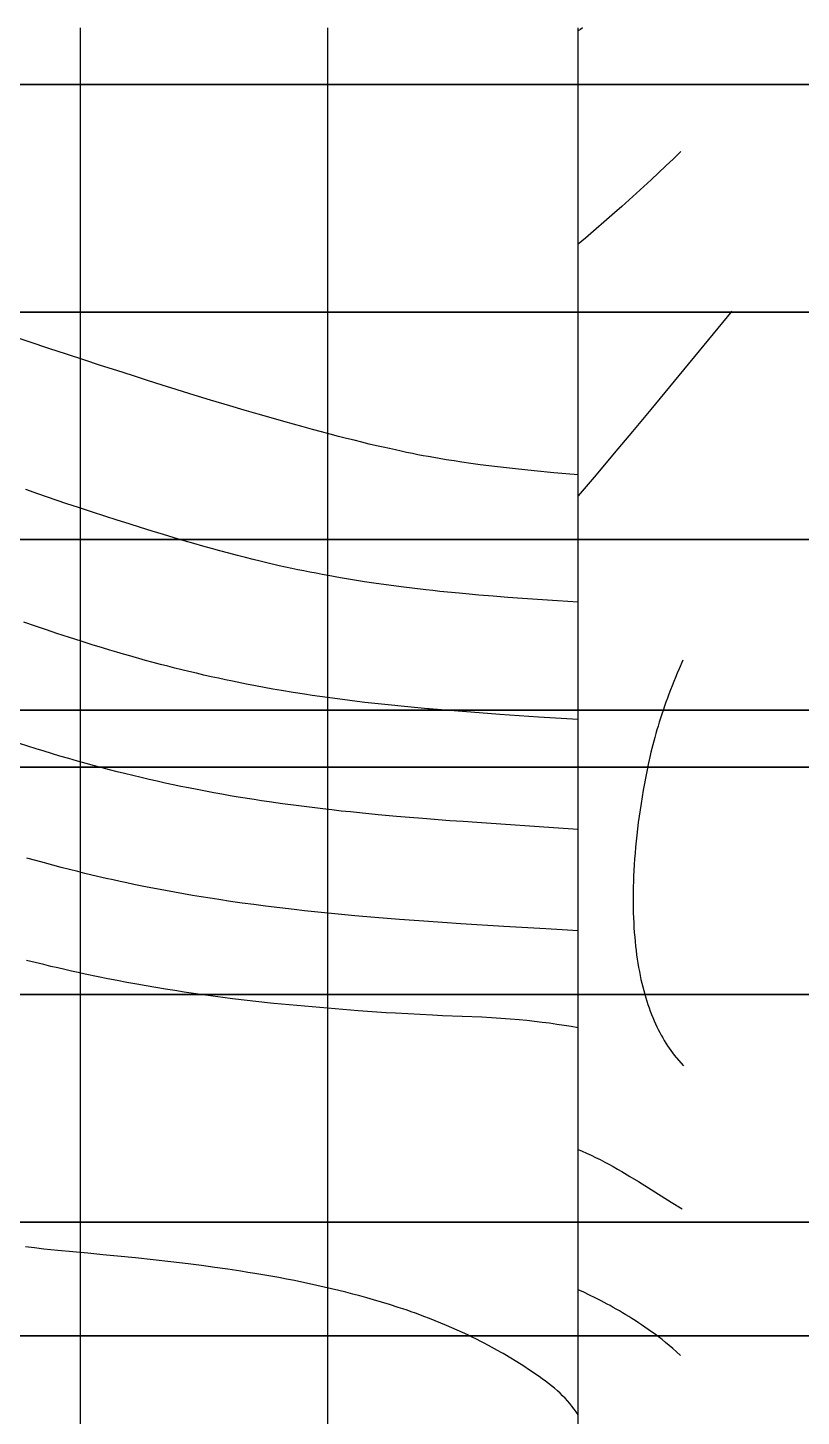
# Model space of a CAD drawing. Header units: millimetres. Extents: x -190954 to 154095, y 101 to 64253.
# Drawn here: x 248 to 252.54, y 146.69 to 154.83 of the extents above; entities that cross this region are included whole.
import ezdxf

# ---------------------------------------------------------------- set-up
doc = ezdxf.new("R2010")
doc.units = ezdxf.units.MM
for name, color, linetype in [('A', 179, 'Continuous'), ('AP', 179, 'Continuous'), ('B', 179, 'Continuous'), ('C', 179, 'Continuous'), ('FP', 179, 'Continuous'), ('GRID', 179, 'Continuous'), ('ST-1', 179, 'Continuous'), ('ST-2', 179, 'Continuous'), ('ST-3', 179, 'Continuous'), ('ST-4', 179, 'Continuous'), ('ST-5', 179, 'Continuous'), ('ST025', 179, 'Continuous')]:
    doc.layers.add(name, color=color, linetype=linetype)

msp = doc.modelspace()

# ---------------------------------------------------------------- linework, layer by layer
at = {"layer": 'A', "color": 80}
for p, q in [((252.1314887, 153.170314), (251.6573253, 152.5953493)), ((251.6573253, 152.5953493), (251.548924, 152.465786)), ((251.548924, 152.465786), (251.441584, 152.3381647)), ((251.441584, 152.3381647), (251.3352827, 152.212438)), ((251.3352827, 152.212438), (251.23, 152.0886047)), ((251.23, 148.257876), (251.254944, 148.2474073)), ((251.254944, 148.2474073), (251.279822, 148.2364473)), ((251.279822, 148.2364473), (251.3063867, 148.224186)), ((251.3063867, 148.224186), (251.3329313, 148.211378)), ((251.3329313, 148.211378), (251.3594887, 148.1980313)), ((251.3594887, 148.1980313), (251.3860927, 148.184158)), ((251.3860927, 148.184158), (251.4109787, 148.1707513)), ((251.4109787, 148.1707513), (251.4359667, 148.1569053)), ((251.4359667, 148.1569053), (251.4610873, 148.14263)), ((251.4610873, 148.14263), (251.4863747, 148.1279353)), ((251.4863747, 148.1279353), (251.5343733, 148.0992887)), ((251.5343733, 148.0992887), (251.58333, 148.0692947)), ((251.58333, 148.0692947), (251.6791367, 148.009462)), ((251.6791367, 148.009462), (251.7756033, 147.949446)), ((251.7756033, 147.949446), (251.8394407, 147.9107133))]:
    msp.add_line(p, q, dxfattribs=at)
at = {"layer": 'AP', "color": 80}
for p, q in [((248.0479433, 149.353252), (247.9971413, 149.366098)), ((248.098098, 149.3408847), (248.0479433, 149.353252)), ((248.139376, 149.3309393), (248.098098, 149.3408847)), ((248.1802433, 149.3212987), (248.139376, 149.3309393)), ((248.2207167, 149.3119513), (248.1802433, 149.3212987)), ((248.260812, 149.3028873), (248.2207167, 149.3119513)), ((248.300544, 149.294096), (248.260812, 149.3028873)), ((248.3399293, 149.2855667), (248.300544, 149.294096)), ((248.417714, 149.2692593), (248.3399293, 149.2855667)), ((248.47313, 149.2580713), (248.417714, 149.2692593)), ((248.5279493, 149.24735), (248.47313, 149.2580713)), ((248.585606, 149.2364393), (248.5279493, 149.24735)), ((248.6426747, 149.2260047), (248.585606, 149.2364393)), ((248.6991967, 149.2160193), (248.6426747, 149.2260047)), ((248.7552113, 149.206462), (248.6991967, 149.2160193)), ((248.810756, 149.19731), (248.7552113, 149.206462)), ((248.865868, 149.188544), (248.810756, 149.19731)), ((248.9205807, 149.180144), (248.865868, 149.188544)), ((248.9749267, 149.1720927), (248.9205807, 149.180144)), ((249.0325333, 149.1638687), (248.9749267, 149.1720927)), ((249.089794, 149.1560027), (249.0325333, 149.1638687)), ((249.146742, 149.1484773), (249.089794, 149.1560027)), ((249.2034093, 149.141276), (249.146742, 149.1484773)), ((249.427836, 149.1154053), (249.2034093, 149.141276)), ((249.4464067, 149.1134447), (249.427836, 149.1154053)), ((249.9414593, 149.0700687), (249.4464067, 149.1134447)), ((249.996216, 149.0662373), (249.9414593, 149.0700687)), ((250.0509273, 149.0625647), (249.996216, 149.0662373)), ((250.1055847, 149.0590787), (250.0509273, 149.0625647)), ((250.1601813, 149.0557667), (250.1055847, 149.0590787)), ((250.37768, 149.0442893), (250.1601813, 149.0557667)), ((250.4067647, 149.0429667), (250.37768, 149.0442893)), ((250.435798, 149.0417027), (250.4067647, 149.0429667)), ((250.666624, 149.0326027), (250.435798, 149.0417027)), ((250.7224393, 149.0295293), (250.666624, 149.0326027)), ((250.7773427, 149.0259333), (250.7224393, 149.0295293)), ((250.831336, 149.021818), (250.7773427, 149.0259333)), ((250.884422, 149.0171867), (250.831336, 149.021818)), ((250.9300113, 149.0127227), (250.884422, 149.0171867)), ((250.9749133, 149.007872), (250.9300113, 149.0127227)), ((251.0191293, 149.0026353), (250.9749133, 149.007872)), ((251.0626613, 148.997016), (251.0191293, 149.0026353)), ((251.105512, 148.9910167), (251.0626613, 148.997016)), ((251.1476833, 148.984642), (251.105512, 148.9910167)), ((251.1891787, 148.9778947), (251.1476833, 148.984642)), ((251.23, 148.9707793), (251.1891787, 148.9778947))]:
    msp.add_line(p, q, dxfattribs=at)
at = {"layer": 'B', "color": 80}
for p, q in [((251.7887287, 154.0643627), (251.7452207, 154.0229513)), ((251.832348, 154.1062453), (251.7887287, 154.0643627)), ((251.7018213, 153.9820193), (251.6585287, 153.941564)), ((251.7452207, 154.0229513), (251.7018213, 153.9820193)), ((251.61534, 153.901586), (251.572254, 153.8620867)), ((251.6585287, 153.941564), (251.61534, 153.901586)), ((251.5292667, 153.8230673), (251.486376, 153.784528)), ((251.572254, 153.8620867), (251.5292667, 153.8230673)), ((251.4435793, 153.7464747), (251.273284, 153.5991153)), ((251.486376, 153.784528), (251.4435793, 153.7464747)), ((251.251632, 153.580862), (251.23, 153.5627393)), ((251.273284, 153.5991153), (251.251632, 153.580862)), ((251.2633473, 147.420368), (251.23, 147.435264)), ((251.2970333, 147.40465), (251.2633473, 147.420368)), ((251.3311093, 147.3880527), (251.2970333, 147.40465)), ((251.3656287, 147.3705053), (251.3311093, 147.3880527)), ((251.383072, 147.361354), (251.3656287, 147.3705053)), ((251.4006493, 147.3519367), (251.383072, 147.361354)), ((251.4183667, 147.342244), (251.4006493, 147.3519367)), ((251.4362333, 147.332264), (251.4183667, 147.342244)), ((251.4542567, 147.321988), (251.4362333, 147.332264)), ((251.4724473, 147.3114013), (251.4542567, 147.321988)), ((251.490814, 147.3004913), (251.4724473, 147.3114013)), ((251.509366, 147.2892453), (251.490814, 147.3004913)), ((251.527558, 147.2779953), (251.509366, 147.2892453)), ((251.545944, 147.2664013), (251.527558, 147.2779953)), ((251.5645353, 147.2544493), (251.545944, 147.2664013)), ((251.5833427, 147.24212), (251.5645353, 147.2544493)), ((251.6023767, 147.2294047), (251.5833427, 147.24212)), ((251.62165, 147.2162787), (251.6023767, 147.2294047)), ((251.6411767, 147.202726), (251.62165, 147.2162787)), ((251.6609687, 147.1887267), (251.6411767, 147.202726)), ((251.6810413, 147.17426), (251.6609687, 147.1887267)), ((251.70141, 147.1593027), (251.6810413, 147.17426)), ((251.7220713, 147.1436587), (251.70141, 147.1593027)), ((251.7430233, 147.127132), (251.7220713, 147.1436587)), ((251.7642713, 147.1096647), (251.7430233, 147.127132)), ((251.785826, 147.0911807), (251.7642713, 147.1096647)), ((251.807696, 147.071606), (251.785826, 147.0911807)), ((251.8298893, 147.050858), (251.807696, 147.071606))]:
    msp.add_line(p, q, dxfattribs=at)
at = {"layer": 'C', "color": 80}
for p, q in [((251.2434473, 154.822516), (251.23, 154.813144)), ((251.2569, 154.8319333), (251.2434473, 154.822516))]:
    msp.add_line(p, q, dxfattribs=at)
at = {"layer": 'FP', "color": 80}
for p, q in [((251.8437507, 151.1259573), (251.821944, 151.0750427)), ((251.8114247, 151.049846), (251.8011653, 151.0248267)), ((251.821944, 151.0750427), (251.8114247, 151.049846)), ((251.7814333, 150.9753327), (251.771964, 150.9508633)), ((251.7911673, 150.999988), (251.7814333, 150.9753327)), ((251.8011653, 151.0248267), (251.7911673, 150.999988)), ((251.745166, 150.8786013), (251.736772, 150.854904)), ((251.7538287, 150.9024947), (251.745166, 150.8786013)), ((251.762762, 150.9265833), (251.7538287, 150.9024947)), ((251.771964, 150.9508633), (251.762762, 150.9265833)), ((251.720804, 150.8081093), (251.7132293, 150.7850173)), ((251.7286513, 150.831406), (251.720804, 150.8081093)), ((251.736772, 150.854904), (251.7286513, 150.831406)), ((251.6921513, 150.7169867), (251.6856747, 150.694732)), ((251.6989027, 150.739454), (251.6921513, 150.7169867)), ((251.7059287, 150.7621313), (251.6989027, 150.739454)), ((251.7132293, 150.7850173), (251.7059287, 150.7621313)), ((251.6735407, 150.650866), (251.667884, 150.6292587)), ((251.67947, 150.6726913), (251.6735407, 150.650866)), ((251.6856747, 150.694732), (251.67947, 150.6726913)), ((251.6525433, 150.5657547), (251.6434527, 150.524372)), ((251.6573867, 150.5867013), (251.6525433, 150.5657547)), ((251.6624993, 150.60787), (251.6573867, 150.5867013)), ((251.667884, 150.6292587), (251.6624993, 150.60787)), ((251.63486, 150.483458), (251.6267533, 150.443012)), ((251.6434527, 150.524372), (251.63486, 150.483458)), ((251.619114, 150.4030327), (251.611942, 150.3635253)), ((251.6267533, 150.443012), (251.619114, 150.4030327)), ((251.6052233, 150.32449), (251.5989513, 150.2859287)), ((251.611942, 150.3635253), (251.6052233, 150.32449)), ((251.5931153, 150.247842), (251.5877073, 150.2102307)), ((251.5989513, 150.2859287), (251.5931153, 150.247842)), ((251.5827187, 150.1730967), (251.5781433, 150.13644)), ((251.5877073, 150.2102307), (251.5827187, 150.1730967)), ((251.570186, 150.0645567), (251.5667927, 150.0293313)), ((251.573966, 150.1002587), (251.570186, 150.0645567)), ((251.5781433, 150.13644), (251.573966, 150.1002587)), ((251.5637793, 149.994584), (251.5611373, 149.960314)), ((251.5667927, 150.0293313), (251.5637793, 149.994584)), ((251.5588613, 149.92652), (251.556942, 149.893202)), ((251.5611373, 149.960314), (251.5588613, 149.92652)), ((251.554152, 149.8279913), (251.5532673, 149.7960967)), ((251.555376, 149.8603607), (251.554152, 149.8279913)), ((251.556942, 149.893202), (251.555376, 149.8603607)), ((251.5527153, 149.764674), (251.5524893, 149.733722)), ((251.5532673, 149.7960967), (251.5527153, 149.764674)), ((251.5524893, 149.733722), (251.5525847, 149.7032393)), ((251.5525847, 149.7032393), (251.5529947, 149.673224)), ((251.5529947, 149.673224), (251.553714, 149.6436753)), ((251.553714, 149.6436753), (251.5547393, 149.6145907)), ((251.5547393, 149.6145907), (251.556062, 149.585968)), ((251.556062, 149.585968), (251.5576807, 149.5578053)), ((251.5576807, 149.5578053), (251.55959, 149.5301007)), ((251.55959, 149.5301007), (251.5617847, 149.502852)), ((251.5617847, 149.502852), (251.5642613, 149.476056)), ((251.5642613, 149.476056), (251.567016, 149.4497113)), ((251.567016, 149.4497113), (251.5700433, 149.423814)), ((251.5700433, 149.423814), (251.5733427, 149.3983627)), ((251.5733427, 149.3983627), (251.5769053, 149.373352)), ((251.5769053, 149.373352), (251.5807327, 149.348782)), ((251.5807327, 149.348782), (251.5848193, 149.3246473)), ((251.5848193, 149.3246473), (251.589162, 149.3009453)), ((251.589162, 149.3009453), (251.5937587, 149.2776727)), ((251.5937587, 149.2776727), (251.598606, 149.2548267)), ((251.598606, 149.2548267), (251.6037007, 149.232402)), ((251.6037007, 149.232402), (251.6090413, 149.2103967)), ((251.6090413, 149.2103967), (251.6146233, 149.1888047)), ((251.6146233, 149.1888047), (251.620446, 149.167624)), ((251.620446, 149.167624), (251.6265067, 149.1468493)), ((251.6265067, 149.1468493), (251.6328033, 149.1264767)), ((251.6328033, 149.1264767), (251.639334, 149.106502)), ((251.639334, 149.106502), (251.6460967, 149.08692)), ((251.6460967, 149.08692), (251.6530887, 149.0677267)), ((251.6530887, 149.0677267), (251.6603093, 149.0489173)), ((251.6603093, 149.0489173), (251.6677553, 149.030486)), ((251.6677553, 149.030486), (251.6754267, 149.0124287)), ((251.6754267, 149.0124287), (251.6833213, 148.9947393)), ((251.6833213, 148.9947393), (251.6914373, 148.9774127)), ((251.6914373, 148.9774127), (251.699774, 148.960444)), ((251.699774, 148.960444), (251.7083293, 148.9438267)), ((251.7083293, 148.9438267), (251.717102, 148.9275553)), ((251.717102, 148.9275553), (251.726092, 148.9116247)), ((251.726092, 148.9116247), (251.735296, 148.8960267)), ((251.735296, 148.8960267), (251.744714, 148.8807567)), ((251.744714, 148.8807567), (251.7543447, 148.865808)), ((251.7543447, 148.865808), (251.764188, 148.851174)), ((251.764188, 148.851174), (251.7738887, 148.83734)), ((251.7738887, 148.83734), (251.7837847, 148.8237873)), ((251.7837847, 148.8237873), (251.7938753, 148.8105087)), ((251.7938753, 148.8105087), (251.80416, 148.797498)), ((251.80416, 148.797498), (251.84721, 148.7480033))]:
    msp.add_line(p, q, dxfattribs=at)
at = {"layer": 'GRID', "color": 135}
for p, q in [((248.3133333, 125.1466667), (248.3133333, 154.8319333)), ((249.7633333, 125.1466667), (249.7633333, 154.8319333)), ((251.23, 125.1466667), (251.23, 154.8319333)), ((251.23, 154.4986), (21.19727, 154.4986)), ((237.8966667, 154.4986), (264.5633333, 154.4986)), ((264.5633333, 154.4986), (237.8966667, 154.4986)), ((251.23, 153.1652667), (21.19727, 153.1652667)), ((237.8966667, 153.1652667), (264.5633333, 153.1652667)), ((264.5633333, 153.1652667), (237.8966667, 153.1652667)), ((251.23, 151.8319333), (21.19727, 151.8319333)), ((237.8966667, 151.8319333), (264.5633333, 151.8319333)), ((264.5633333, 151.8319333), (237.8966667, 151.8319333)), ((251.23, 150.4986), (21.19727, 150.4986)), ((237.8966667, 150.4986), (264.5633333, 150.4986)), ((264.5633333, 150.4986), (237.8966667, 150.4986)), ((251.23, 149.1652667), (21.19727, 149.1652667)), ((237.8966667, 149.1652667), (264.5633333, 149.1652667)), ((264.5633333, 149.1652667), (237.8966667, 149.1652667)), ((237.8966667, 147.8319333), (264.5633333, 147.8319333)), ((264.5633333, 147.8319333), (237.8966667, 147.8319333)), ((251.23, 147.1652667), (21.19727, 147.1652667)), ((237.8966667, 147.1652667), (264.5633333, 147.1652667)), ((264.5633333, 147.1652667), (237.8966667, 147.1652667))]:
    msp.add_line(p, q, dxfattribs=at)
at = {"layer": 'GRID', "color": 255}
for p, q in [((251.23, 154.4986), (252.0861307, 154.4986)), ((251.23, 153.1652667), (252.0861307, 153.1652667)), ((251.23, 151.8319333), (252.0861307, 151.8319333)), ((251.23, 150.4986), (252.0861307, 150.4986)), ((251.23, 149.1652667), (252.0861307, 149.1652667)), ((251.23, 147.8319333), (252.0861307, 147.8319333)), ((251.23, 147.1652667), (252.0861307, 147.1652667))]:
    msp.add_line(p, q, dxfattribs=at)
at = {"layer": 'GRID', "color": 2}
for p, q in [((251.23, 150.8319333), (21.19727, 150.8319333)), ((237.8966667, 150.8319333), (264.5633333, 150.8319333)), ((264.5633333, 150.8319333), (237.8966667, 150.8319333)), ((251.23, 150.8319333), (252.0861307, 150.8319333))]:
    msp.add_line(p, q, dxfattribs=at)
at = {"layer": 'ST-1', "color": 80}
for p, q in [((248.0507147, 149.9509153), (247.9992527, 149.9654133)), ((248.101414, 149.9369567), (248.0507147, 149.9509153)), ((248.1513847, 149.9235187), (248.101414, 149.9369567)), ((248.2006587, 149.9105733), (248.1513847, 149.9235187)), ((248.2972393, 149.8860807), (248.2006587, 149.9105733)), ((248.338916, 149.8758707), (248.2972393, 149.8860807)), ((248.3801427, 149.865982), (248.338916, 149.8758707)), ((248.4635033, 149.8466253), (248.3801427, 149.865982)), ((248.504548, 149.8374067), (248.4635033, 149.8466253)), ((248.5451933, 149.8284773), (248.504548, 149.8374067)), ((248.5854567, 149.8198293), (248.5451933, 149.8284773)), ((248.625354, 149.8114493), (248.5854567, 149.8198293)), ((248.6649033, 149.8033287), (248.625354, 149.8114493)), ((248.70412, 149.795454), (248.6649033, 149.8033287)), ((248.7583187, 149.7848727), (248.70412, 149.795454)), ((248.81194, 149.7747313), (248.7583187, 149.7848727)), ((248.865022, 149.7650113), (248.81194, 149.7747313)), ((248.917602, 149.7556887), (248.865022, 149.7650113)), ((248.969716, 149.7467507), (248.917602, 149.7556887)), ((249.0213973, 149.7381707), (248.969716, 149.7467507)), ((249.0726787, 149.7299333), (249.0213973, 149.7381707)), ((249.1235907, 149.722022), (249.0726787, 149.7299333)), ((249.1927313, 149.711692), (249.1235907, 149.722022)), ((249.261308, 149.7019027), (249.1927313, 149.711692)), ((249.3293893, 149.6926187), (249.261308, 149.7019027)), ((249.3970387, 149.6838047), (249.3293893, 149.6926187)), ((249.4817273, 149.6733247), (249.3970387, 149.6838047)), ((249.565934, 149.6634827), (249.4817273, 149.6733247)), ((249.6255273, 149.656848), (249.565934, 149.6634827)), ((249.6849607, 149.6504893), (249.6255273, 149.656848)), ((249.7442627, 149.6443907), (249.6849607, 149.6504893)), ((249.8034613, 149.6385353), (249.7442627, 149.6443907)), ((249.8625813, 149.632908), (249.8034613, 149.6385353)), ((249.9216433, 149.627494), (249.8625813, 149.632908)), ((250.039666, 149.6172507), (249.9216433, 149.627494)), ((250.1114093, 149.611368), (250.039666, 149.6172507)), ((250.1831513, 149.6057213), (250.1114093, 149.611368)), ((250.3266507, 149.5950573), (250.1831513, 149.6057213)), ((250.4345307, 149.5875227), (250.3266507, 149.5950573)), ((250.5423093, 149.5803453), (250.4345307, 149.5875227)), ((250.794438, 149.564638), (250.5423093, 149.5803453)), ((251.0415147, 149.5503327), (250.794438, 149.564638)), ((251.136956, 149.5450407), (251.0415147, 149.5503327)), ((251.23, 149.5396513), (251.136956, 149.5450407))]:
    msp.add_line(p, q, dxfattribs=at)
at = {"layer": 'ST-2', "color": 80}
for p, q in [((248.004764, 150.621244), (247.956114, 150.6369267)), ((248.0526413, 150.6061027), (248.004764, 150.621244)), ((248.0997733, 150.5914747), (248.0526413, 150.6061027)), ((248.1919133, 150.5636853), (248.0997733, 150.5914747)), ((248.244122, 150.5484153), (248.1919133, 150.5636853)), ((248.295476, 150.533732), (248.244122, 150.5484153)), ((248.3460133, 150.51961), (248.295476, 150.533732)), ((248.3957707, 150.5060227), (248.3460133, 150.51961)), ((248.440292, 150.4941347), (248.3957707, 150.5060227)), ((248.4842247, 150.4826513), (248.440292, 150.4941347)), ((248.5275927, 150.4715567), (248.4842247, 150.4826513)), ((248.57042, 150.460836), (248.5275927, 150.4715567)), ((248.6682, 150.4372333), (248.57042, 150.460836)), ((248.7161227, 150.4261087), (248.6682, 150.4372333)), ((248.7634427, 150.4154047), (248.7161227, 150.4261087)), ((248.8101927, 150.405112), (248.7634427, 150.4154047)), ((248.856402, 150.3952027), (248.8101927, 150.405112)), ((248.9020993, 150.385664), (248.856402, 150.3952027)), ((248.9473133, 150.3764793), (248.9020993, 150.385664)), ((248.9969293, 150.3666867), (248.9473133, 150.3764793)), ((249.04602, 150.3572893), (248.9969293, 150.3666867)), ((249.094618, 150.34827), (249.04602, 150.3572893)), ((249.142756, 150.3396053), (249.094618, 150.34827)), ((249.190468, 150.3312893), (249.142756, 150.3396053)), ((249.237782, 150.3232953), (249.190468, 150.3312893)), ((249.3313347, 150.3082207), (249.237782, 150.3232953)), ((249.375092, 150.3014973), (249.3313347, 150.3082207)), ((249.418592, 150.2950107), (249.375092, 150.3014973)), ((249.4981433, 150.2836533), (249.418592, 150.2950107)), ((249.5770227, 150.273006), (249.4981433, 150.2836533)), ((249.6553487, 150.263014), (249.5770227, 150.273006)), ((249.7332327, 150.2536153), (249.6553487, 150.263014)), ((249.787474, 150.247378), (249.7332327, 150.2536153)), ((249.8415827, 150.2413873), (249.787474, 150.247378)), ((249.8955907, 150.2356313), (249.8415827, 150.2413873)), ((249.9495267, 150.230092), (249.8955907, 150.2356313)), ((250.0034193, 150.2247627), (249.9495267, 150.230092)), ((250.0572927, 150.2196207), (250.0034193, 150.2247627)), ((250.1650773, 150.2098573), (250.0572927, 150.2196207)), ((250.2425627, 150.203228), (250.1650773, 150.2098573)), ((250.3201933, 150.1968747), (250.2425627, 150.203228)), ((250.477854, 150.184734), (250.3201933, 150.1968747)), ((250.5570347, 150.178954), (250.477854, 150.184734)), ((250.6364593, 150.173326), (250.5570347, 150.178954)), ((251.1430833, 150.1393893), (250.6364593, 150.173326)), ((251.23, 150.133564), (251.1430833, 150.1393893))]:
    msp.add_line(p, q, dxfattribs=at)
at = {"layer": 'ST-3', "color": 80}
for p, q in [((248.049416, 151.3248713), (247.9812673, 151.3482167)), ((248.1139453, 151.3030847), (248.049416, 151.3248713)), ((248.175398, 151.2826393), (248.1139453, 151.3030847)), ((248.2488913, 151.2585973), (248.175398, 151.2826393)), ((248.3177793, 151.2364913), (248.2488913, 151.2585973)), ((248.382262, 151.216204), (248.3177793, 151.2364913)), ((248.4425527, 151.1976113), (248.382262, 151.216204)), ((248.4860193, 151.1844453), (248.4425527, 151.1976113)), ((248.5272553, 151.1721507), (248.4860193, 151.1844453)), ((248.5663587, 151.1606773), (248.5272553, 151.1721507)), ((248.6034293, 151.149974), (248.5663587, 151.1606773)), ((248.694686, 151.1243867), (248.6034293, 151.149974)), ((248.7385293, 151.1124827), (248.694686, 151.1243867)), ((248.7817407, 151.1009933), (248.7385293, 151.1124827)), ((248.824348, 151.0899107), (248.7817407, 151.1009933)), ((248.8663767, 151.07921), (248.824348, 151.0899107)), ((248.907852, 151.06888), (248.8663767, 151.07921)), ((248.9487973, 151.0589047), (248.907852, 151.06888)), ((248.992868, 151.0484167), (248.9487973, 151.0589047)), ((249.0363667, 151.0383173), (248.992868, 151.0484167)), ((249.079322, 151.0285907), (249.0363667, 151.0383173)), ((249.1217607, 151.019218), (249.079322, 151.0285907)), ((249.16371, 151.0101927), (249.1217607, 151.019218)), ((249.205196, 151.001492), (249.16371, 151.0101927)), ((249.2868753, 150.9850193), (249.205196, 151.001492)), ((249.3387107, 150.975014), (249.2868753, 150.9850193)), ((249.389944, 150.9654633), (249.3387107, 150.975014)), ((249.440622, 150.9563433), (249.389944, 150.9654633)), ((249.49079, 150.947624), (249.440622, 150.9563433)), ((249.5592747, 150.9362387), (249.49079, 150.947624)), ((249.6269793, 150.925528), (249.5592747, 150.9362387)), ((249.6717727, 150.9187373), (249.6269793, 150.925528)), ((249.7162953, 150.9122147), (249.6717727, 150.9187373)), ((249.7605767, 150.9059473), (249.7162953, 150.9122147)), ((249.804644, 150.8999187), (249.7605767, 150.9059473)), ((249.8485253, 150.8941267), (249.804644, 150.8999187)), ((249.8922467, 150.8885493), (249.8485253, 150.8941267)), ((249.9358327, 150.8831793), (249.8922467, 150.8885493)), ((249.979308, 150.8780053), (249.9358327, 150.8831793)), ((250.3501033, 150.8403453), (249.979308, 150.8780053)), ((250.356308, 150.8398), (250.3501033, 150.8403453)), ((250.771822, 150.8076067), (250.356308, 150.8398)), ((250.998464, 150.7923653), (250.771822, 150.8076067)), ((251.23, 150.7773247), (250.998464, 150.7923653))]:
    msp.add_line(p, q, dxfattribs=at)
at = {"layer": 'ST-4', "color": 80}
for p, q in [((248.0639133, 152.1000847), (247.9919993, 152.124856)), ((248.228172, 152.0443733), (248.0639133, 152.1000847)), ((248.3067533, 152.0181733), (248.228172, 152.0443733)), ((248.3830073, 151.993046), (248.3067533, 152.0181733)), ((248.4569707, 151.96897), (248.3830073, 151.993046)), ((248.5286727, 151.9459193), (248.4569707, 151.96897)), ((248.5981507, 151.923872), (248.5286727, 151.9459193)), ((248.66544, 151.902804), (248.5981507, 151.923872)), ((248.733668, 151.8817453), (248.66544, 151.902804)), ((248.7995773, 151.8617087), (248.733668, 151.8817453)), ((248.861826, 151.84308), (248.7995773, 151.8617087)), ((248.9210253, 151.8256387), (248.861826, 151.84308)), ((248.9772867, 151.8093487), (248.9210253, 151.8256387)), ((249.030746, 151.7941227), (248.9772867, 151.8093487)), ((249.0815227, 151.779912), (249.030746, 151.7941227)), ((249.1297407, 151.766656), (249.0815227, 151.779912)), ((249.1831073, 151.7522753), (249.1297407, 151.766656)), ((249.2333253, 151.7390387), (249.1831073, 151.7522753)), ((249.2805813, 151.7268673), (249.2333253, 151.7390387)), ((249.3250573, 151.7156773), (249.2805813, 151.7268673)), ((249.3669273, 151.7053947), (249.3250573, 151.7156773)), ((249.4063593, 151.6959467), (249.3669273, 151.7053947)), ((249.478548, 151.679296), (249.4063593, 151.6959467)), ((249.515978, 151.6710127), (249.478548, 151.679296)), ((249.5517767, 151.6633067), (249.515978, 151.6710127)), ((249.5871747, 151.6558647), (249.5517767, 151.6633067)), ((249.6222047, 151.6486607), (249.5871747, 151.6558647)), ((249.658214, 151.641462), (249.6222047, 151.6486607)), ((249.6938693, 151.6345), (249.658214, 151.641462)), ((249.729196, 151.6277773), (249.6938693, 151.6345)), ((249.764214, 151.6212853), (249.729196, 151.6277773)), ((249.8364707, 151.6084227), (249.764214, 151.6212853)), ((249.9076453, 151.5964467), (249.8364707, 151.6084227)), ((249.97791, 151.5852887), (249.9076453, 151.5964467)), ((250.047426, 151.5748787), (249.97791, 151.5852887)), ((250.1207353, 151.5645553), (250.047426, 151.5748787)), ((250.193556, 151.5549387), (250.1207353, 151.5645553)), ((250.338422, 151.537568), (250.193556, 151.5549387)), ((250.3788527, 151.5331253), (250.338422, 151.537568)), ((250.4193133, 151.5288253), (250.3788527, 151.5331253)), ((250.533576, 151.517472), (250.4193133, 151.5288253)), ((250.5910587, 151.512166), (250.533576, 151.517472)), ((250.6488653, 151.5070747), (250.5910587, 151.512166)), ((250.733206, 151.5000413), (250.6488653, 151.5070747)), ((250.8185387, 151.49334), (250.733206, 151.5000413)), ((250.9050307, 151.4869147), (250.8185387, 151.49334)), ((250.9928287, 151.48068), (250.9050307, 151.4869147)), ((251.110076, 151.4727387), (250.9928287, 151.48068)), ((251.23, 151.46489), (251.110076, 151.4727387))]:
    msp.add_line(p, q, dxfattribs=at)
at = {"layer": 'ST-5', "color": 80}
for p, q in [((248.0192447, 152.988818), (247.907828, 153.0262453)), ((248.127206, 152.9528193), (248.0192447, 152.988818)), ((248.2317753, 152.9182127), (248.127206, 152.9528193)), ((248.3330253, 152.8849587), (248.2317753, 152.9182127)), ((248.431032, 152.8530213), (248.3330253, 152.8849587)), ((248.52587, 152.8223633), (248.431032, 152.8530213)), ((248.6176153, 152.792948), (248.52587, 152.8223633)), ((248.706346, 152.7647387), (248.6176153, 152.792948)), ((248.7921367, 152.7376993), (248.706346, 152.7647387)), ((248.8750653, 152.7117953), (248.7921367, 152.7376993)), ((248.9552073, 152.686992), (248.8750653, 152.7117953)), ((249.0755087, 152.650214), (248.9552073, 152.686992)), ((249.1894133, 152.6159313), (249.0755087, 152.650214)), ((249.2734713, 152.5910113), (249.1894133, 152.6159313)), ((249.353984, 152.567458), (249.2734713, 152.5910113)), ((249.4310887, 152.5452193), (249.353984, 152.567458)), ((249.5049087, 152.524242), (249.4310887, 152.5452193)), ((249.6195407, 152.4923367), (249.5049087, 152.524242)), ((249.6738107, 152.477544), (249.6195407, 152.4923367)), ((249.726134, 152.463488), (249.6738107, 152.477544)), ((249.7775033, 152.449902), (249.726134, 152.463488)), ((249.8263947, 152.4371787), (249.7775033, 152.449902)), ((249.872932, 152.42527), (249.8263947, 152.4371787)), ((249.9172347, 152.4141287), (249.872932, 152.42527)), ((249.962988, 152.4028373), (249.9172347, 152.4141287)), ((250.006382, 152.3923433), (249.962988, 152.4028373)), ((250.047552, 152.382596), (250.006382, 152.3923433)), ((250.086632, 152.373538), (250.047552, 152.382596)), ((250.1237387, 152.3651387), (250.086632, 152.373538)), ((250.1589987, 152.357338), (250.1237387, 152.3651387)), ((250.192522, 152.3500993), (250.1589987, 152.357338)), ((250.224416, 152.343382), (250.192522, 152.3500993)), ((250.258934, 152.3363087), (250.224416, 152.343382)), ((250.2916107, 152.3298113), (250.258934, 152.3363087)), ((250.3225833, 152.323842), (250.2916107, 152.3298113)), ((250.3519807, 152.3183413), (250.3225833, 152.323842)), ((250.4065353, 152.308636), (250.3519807, 152.3183413)), ((250.4561813, 152.300346), (250.4065353, 152.308636)), ((250.5028367, 152.2930167), (250.4561813, 152.300346)), ((250.5486253, 152.28614), (250.5028367, 152.2930167)), ((250.6022327, 152.2784447), (250.5486253, 152.28614)), ((250.6558513, 152.27112), (250.6022327, 152.2784447)), ((250.70703, 152.2644627), (250.6558513, 152.27112)), ((250.7584653, 152.258084), (250.70703, 152.2644627)), ((250.8102767, 152.25196), (250.7584653, 152.258084)), ((250.8625807, 152.2460647), (250.8102767, 152.25196)), ((250.9174367, 152.2401707), (250.8625807, 152.2460647)), ((250.9730733, 152.2344687), (250.9174367, 152.2401707)), ((251.087184, 152.2235453), (250.9730733, 152.2344687)), ((251.1576773, 152.2172353), (251.087184, 152.2235453)), ((251.23, 152.211048), (251.1576773, 152.2172353))]:
    msp.add_line(p, q, dxfattribs=at)
at = {"layer": 'ST025', "color": 80}
for p, q in [((248.0443027, 147.6803253), (247.9906193, 147.6873187)), ((248.0979033, 147.6739033), (248.0443027, 147.6803253)), ((248.13939, 147.6693207), (248.0979033, 147.6739033)), ((248.180866, 147.6650893), (248.13939, 147.6693207)), ((248.269254, 147.656992), (248.180866, 147.6650893)), ((248.356878, 147.648992), (248.269254, 147.656992)), ((248.443588, 147.64086), (248.356878, 147.648992)), ((248.5293453, 147.632554), (248.443588, 147.64086)), ((248.6354873, 147.621824), (248.5293453, 147.632554)), ((248.7400133, 147.6106793), (248.6354873, 147.621824)), ((248.8428653, 147.5990487), (248.7400133, 147.6106793)), ((248.943988, 147.586872), (248.8428653, 147.5990487)), ((249.02291, 147.57679), (248.943988, 147.586872)), ((249.1006907, 147.566304), (249.02291, 147.57679)), ((249.177312, 147.5553907), (249.1006907, 147.566304)), ((249.252754, 147.54403), (249.177312, 147.5553907)), ((249.2944193, 147.5374747), (249.252754, 147.54403)), ((249.335708, 147.5307713), (249.2944193, 147.5374747)), ((249.4297287, 147.5146867), (249.335708, 147.5307713)), ((249.4759693, 147.5063313), (249.4297287, 147.5146867)), ((249.521692, 147.4977633), (249.4759693, 147.5063313)), ((249.5668873, 147.4889893), (249.521692, 147.4977633)), ((249.611572, 147.4799793), (249.5668873, 147.4889893)), ((249.6557187, 147.470766), (249.611572, 147.4799793)), ((249.6993473, 147.4613167), (249.6557187, 147.470766)), ((249.7426327, 147.4516113), (249.6993473, 147.4613167)), ((249.785388, 147.4416693), (249.7426327, 147.4516113)), ((249.8275993, 147.4315087), (249.785388, 147.4416693)), ((249.8692733, 147.4211153), (249.8275993, 147.4315087)), ((249.9104067, 147.4104933), (249.8692733, 147.4211153)), ((249.9509973, 147.3996447), (249.9104067, 147.4104933)), ((249.9910427, 147.3885727), (249.9509973, 147.3996447)), ((250.0305413, 147.3772807), (249.9910427, 147.3885727)), ((250.0778987, 147.3632147), (250.0305413, 147.3772807)), ((250.1244387, 147.348838), (250.0778987, 147.3632147)), ((250.176366, 147.3320867), (250.1244387, 147.348838)), ((250.201942, 147.323548), (250.176366, 147.3320867)), ((250.227252, 147.3149193), (250.201942, 147.323548)), ((250.2523087, 147.306174), (250.227252, 147.3149193)), ((250.2770993, 147.2973427), (250.2523087, 147.306174)), ((250.3016373, 147.288394), (250.2770993, 147.2973427)), ((250.3259087, 147.2793653), (250.3016373, 147.288394)), ((250.3598753, 147.2663853), (250.3259087, 147.2793653)), ((250.3933227, 147.2532127), (250.3598753, 147.2663853)), ((250.426254, 147.23985), (250.3933227, 147.2532127)), ((250.4586693, 147.2263033), (250.426254, 147.23985)), ((250.490572, 147.2125747), (250.4586693, 147.2263033)), ((250.521962, 147.1986713), (250.490572, 147.2125747)), ((250.552842, 147.1845967), (250.521962, 147.1986713)), ((250.583214, 147.1703573), (250.552842, 147.1845967)), ((250.608908, 147.157994), (250.583214, 147.1703573)), ((250.63423, 147.1455173), (250.608908, 147.157994)), ((250.6591813, 147.1329313), (250.63423, 147.1455173)), ((250.6837647, 147.1202393), (250.6591813, 147.1329313)), ((250.7784473, 147.0685087), (250.6837647, 147.1202393)), ((250.7900373, 147.06185), (250.7784473, 147.0685087)), ((250.8015353, 147.0551727), (250.7900373, 147.06185)), ((250.896168, 146.997336), (250.8015353, 147.0551727)), ((250.9183387, 146.9830153), (250.896168, 146.997336)), ((250.9399207, 146.9687813), (250.9183387, 146.9830153)), ((250.9609187, 146.9546513), (250.9399207, 146.9687813)), ((250.9813367, 146.940642), (250.9609187, 146.9546513)), ((251.0011793, 146.9267707), (250.9813367, 146.940642)), ((251.0204507, 146.9130527), (251.0011793, 146.9267707)), ((251.0391567, 146.8995067), (251.0204507, 146.9130527)), ((251.0573073, 146.8860573), (251.0391567, 146.8995067)), ((251.0749253, 146.8723007), (251.0573073, 146.8860573)), ((251.092012, 146.8581873), (251.0749253, 146.8723007)), ((251.108566, 146.843718), (251.092012, 146.8581873)), ((251.1245847, 146.8288933), (251.108566, 146.843718)), ((251.1395067, 146.8142813), (251.1245847, 146.8288933)), ((251.1539307, 146.799342), (251.1395067, 146.8142813)), ((251.1678567, 146.7840767), (251.1539307, 146.799342)), ((251.1812833, 146.7684873), (251.1678567, 146.7840767)), ((251.1942107, 146.7525747), (251.1812833, 146.7684873)), ((251.2066387, 146.73634), (251.1942107, 146.7525747)), ((251.2185687, 146.719786), (251.2066387, 146.73634)), ((251.23, 146.7029127), (251.2185687, 146.719786))]:
    msp.add_line(p, q, dxfattribs=at)

doc.saveas('drawing.dxf')
